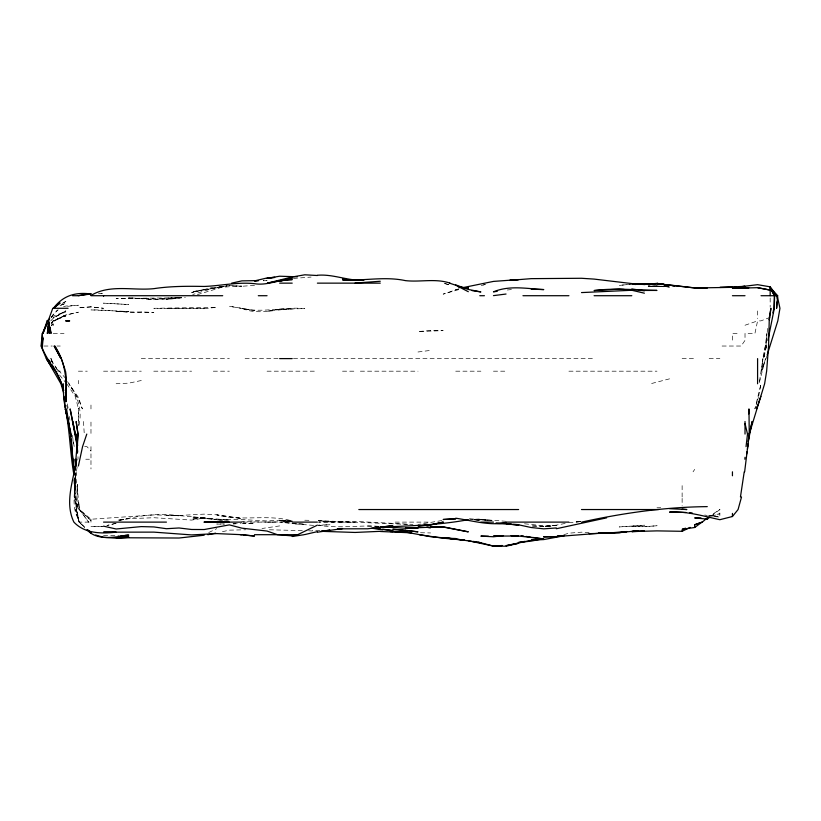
<?xml version="1.0" encoding="UTF-8"?>
<svg xmlns="http://www.w3.org/2000/svg" width="821" height="821" viewBox="0 0 821 821"><rect width="100%" height="100%" fill="white"/><g stroke="black" fill="none" stroke-linecap="round" stroke-linejoin="round"><path stroke-width="0.62" stroke-dasharray="4.11 3.08" d="M78.99 425.268C82.675 409.186 76.989 394.603 67.517 381.693M74.167 479.351L74.495 484.38L75.429 475.575L74.526 496.962L75.706 473.06M74.321 496.962L75.789 473.06L74.321 496.962L76.394 509.543L74.793 496.962L73.89 479.351M76.24 471.808L75.019 496.962L74.742 484.38L75.132 496.962L78.395 508.846L74.773 496.962L74.67 484.38M77.153 466.78L74.475 484.38L74.229 479.351M767.563 328.421L765.962 346.031L766.937 333.449L763.571 358.603L766.465 346.031M759.528 381.242L762.914 358.603L761.796 371.184L762.719 358.603L766.65 340.315M758.635 396.338L761.016 383.766L754.889 408.92L757.249 401.387M770.17 317.358L760.913 320.878L757.588 320.878L754.93 333.449L745.016 333.449L745.016 340.356L741.158 346.031L719.863 346.031M759.322 382.617L765.5 358.603L761.457 371.184L765.675 359.752M757.588 400.32L758.378 397.333M766.096 358.603L766.773 356.324M51.271 317.655L53.242 314.433L58.199 309.835M693.057 471.808L694.699 469.407M51.261 317.019L57.398 309.958M51.477 322.971L53.242 320.703L65.824 315.962L53.242 320.878L51.672 322.807M51.169 323.772L53.242 320.878L65.824 314.946L78.395 312.196L65.824 315.151L53.724 320.878L65.824 314.946L54.576 320.878L51.682 324.613M50.758 320.878L53.242 318.23L65.824 310.851L53.242 317.737L65.824 311.723L53.242 316.034L51.497 317.419M51.384 325.721L53.242 324.008L53.242 327.138M51.436 325.578L53.242 324.008M711.15 516.183L719.863 509.543L719.863 515.588M707.281 517.64L719.863 509.543M208.75 532.501L216.754 528.673M60.107 305.535L65.824 303.288L60.107 305.402M745.016 325.239L757.588 320.878M63.566 306.787L65.824 306.028L78.395 305.227L65.824 306.51M197.389 294.647L224.759 286.396M215.605 287.504L192.74 294.534M711.858 516.235L719.863 513.761L708.544 516.019M221.321 286.211L216.754 287.586L226.812 286.006M563.842 534.697L568.922 533.178L581.504 532.172L589.047 532.644M669.546 378.84L650.571 383.766M459.155 288.684L443.155 294.134L459.503 289.382M254.489 285.369L241.908 286.262L229.326 285.575L241.908 286.17C224.995 286.755 207.908 287.884 191.601 292.728L213.327 287.237M225.898 286.119L229.326 285.277M179.019 298.054L181.451 297.469L166.437 299.501L185.31 297.51M222.47 531.68L229.326 530.15L245.684 529.771M119.558 520.34C138.975 515.691 159.11 512.653 179.019 515.783L166.437 515.444L179.019 515.598L229.326 520.124L216.754 519.878L241.908 519.58L267.061 520.955L279.643 520.186L292.214 521.694M223.61 286.324L216.754 287.771L226.812 285.831M141.284 380.523L128.712 383.161L116.13 383.735M119.558 520.391L128.712 518.513L117.393 520.247L128.712 518.698L153.866 517.723L191.601 520.093L204.172 518.041L223.045 520.34M565.156 523.429L556.351 525.153L543.769 526.343L531.197 525.953M204.172 289.546L191.601 291.896L216.754 287.822M441.893 520.545L417.992 524.486M204.172 308.717L216.754 307.28L153.866 308.296L204.172 308.717L166.437 308.296M458.241 289.32L455.727 289.721L458.241 289.423M279.643 525.912L262.032 528.478M580.385 521.325L574.792 522.115L581.504 521.509M417.992 351.993L430.573 350.382M220.521 286.683L223.045 286.375M630.559 284.097L619.239 285.451L630.559 284.22M507.296 289.998L512.325 289.454M568.922 522.69L580.314 521.612M293.477 278.422L311.087 277.067M233.102 524.014L240.645 523.388M295.991 523.367L292.214 523.644L280.269 522.115L292.214 523.141M285.072 522.115L292.214 521.643L267.697 522.115M233.102 523.531L235.617 523.367M98.52 293.723L103.549 293.405L101.034 293.436M318.63 525.43L329.95 524.742L318.63 525.071M319.892 530.397L312.339 530.499M339.843 522.115L355.103 522.402L329.95 521.91L318.63 520.863M273.157 522.115L241.908 521.643M474.589 519.416L480.88 519.149L492.2 520.565M75.296 473.06L75.132 484.38L74.834 473.06L76.825 484.38L79.493 509.543L88.627 522.115L79.493 509.543L78.395 501.59L79.514 509.543L90.977 520.606L78.395 508.62L90.977 519.241L153.866 514.921L179.019 515.496L204.172 514.12L216.754 514.818L241.908 518.544L216.754 514.88C241.169 521.704 266.579 514.049 290.962 520.617M662.003 286.272L648.169 286.221L659.489 286.139M474.589 519.293L480.88 519.149L473.337 519.293M367.685 525.984L380.267 526.446C359.721 524.814 339.063 528.816 318.63 525.245M103.549 535.405L118.645 535.354M656.974 286.006L648.169 286.18L656.974 286.016L669.546 287.052L648.169 285.903M224.297 523.88L216.754 524.034L224.297 524.219M263.295 280.751L267.061 280.69L263.295 280.669M102.297 526.292L90.977 526.456L103.549 526.302M656.974 507.789L660.741 507.737M302.282 530.602L268.323 529.761M53.242 333.449L64.017 333.449M737.073 333.449L732.435 333.449L732.435 342.86M43.841 346.031L52.267 346.031M56.936 346.031L60.231 346.031M50.461 358.603L51.076 358.603L53.242 364.155L50.317 358.603L58.281 371.184L56.126 368.167M141.284 358.603L229.326 358.603M245.099 358.603L279.643 358.603M293.477 358.603L594.086 358.603M682.128 358.603L694.699 358.603M709.159 358.603L719.863 358.603M57.686 371.184L60.385 371.184M78.395 371.184L87.242 371.184M103.549 371.184L141.284 371.184M153.773 371.184L191.601 371.184M213.316 371.184L229.326 371.184M267.061 371.184L317.378 371.184M342.531 371.184L355.103 371.184M360.378 371.184L417.992 371.184M455.727 371.184L480.88 371.184M493.462 371.184L506.044 371.184M568.922 371.184L656.974 371.184M84.676 446.655L86.985 446.655L90.977 451.068M85.784 459.226L89.386 459.226M89.12 522.115L79.042 522.115L75.491 509.543L79.237 522.115L84.655 527.482M243.17 522.115L279.643 522.115M342.531 522.115L318.63 522.115L355.103 521.386L412.963 524.403M395.219 522.115L430.573 522.115M532.449 525.974L551.322 526.446M304.796 520.227L309.825 520.319M420.506 532.737L430.573 532.942M550.06 526.477L523.644 523.685M474.589 519.56L487.171 520.268M313.601 525.409L292.214 523.654L304.796 524.25L294.729 523.357M407.934 524.445L318.63 520.647L335.902 522.115M290.962 520.904L279.643 520.483L290.962 521.561L279.643 520.483L292.214 520.935M241.908 523.285L254.489 523.777L243.17 523.028M663.255 286.334L669.546 286.621L660.741 286.201M308.573 530.777L312.339 530.971M714.824 516.707L719.863 516.994L708.544 515.639M469.561 518.749L488.433 520.278M506.044 521.304L480.88 519.406L489.685 520.329M474.589 519.95L480.88 520.463L474.589 519.744M279.643 520.463L290.962 521.571M469.561 519.18L473.337 519.601M318.63 520.606L329.95 521.91M704.767 515.013L707.281 515.485M83.639 526.271L79.042 522.115L76.425 509.543L77.297 484.38L76.948 509.543L78.395 518.667L79.237 522.115L84.655 527.103M65.824 378.594L55.397 366.792M59.553 375.033L65.033 381.765M66.747 383.766L75.214 396.338L78.498 408.92L78.529 425.617M51.076 358.603L53.242 365.345M72.833 439.789L74.218 446.655L72.351 435.335M74.927 479.813L75.86 484.38L74.814 478.099M66.747 405.256L67.445 408.92M78.395 519.898L76.425 509.543L78.395 519.108C70.996 506.475 75.419 491.81 74.916 478.099M69.251 416.463L69.929 420.239M67.384 403.891L68.225 408.92M83.465 421.491L84.276 434.073M77.995 456.712L78.046 459.226M770.17 298.002L770.17 307.198M757.588 310.985L757.588 318.558M682.128 485.652L682.128 496.962M682.128 498.409L682.128 505.828M90.977 405.04L90.977 408.92M90.977 422.086L90.977 434.073M90.977 446.655L90.977 459.226M90.977 460.54L90.977 468.945M90.977 519.241L90.977 522.115M78.395 380.441L78.395 383.766M78.395 412.778L78.395 423.205M766.321 346.031L763.571 358.603L766.321 346.031M65.824 301.471L61.626 303.749L65.824 301.471M485.232 284.425L480.88 285.708L485.242 284.425M116.13 523.285L106.987 525.481L116.13 523.285M279.643 309.23L267.061 311.364L279.643 309.312L304.796 308.573C283.789 306.531 262.576 313.335 241.908 308.368L229.326 306.264L254.489 310.595L241.908 308.368C258.256 315.49 275.384 309.117 292.214 308.932L279.643 309.23M179.019 297.459L153.866 299.737L128.712 297.664L141.284 298.7L116.13 298.557L179.019 297.766L166.437 298.28L179.019 297.459M644.393 525.194L619.239 526.949L644.393 525.194M430.573 330.483L417.992 331.561L443.155 330.647L430.573 330.483M90.977 306.828L78.395 307.854L90.977 306.921L103.549 308.296L90.977 306.828M204.172 518.041L191.601 519.067L204.172 518.554L216.754 519.457L191.601 516.943L204.172 517.989M656.974 525.748L644.393 526.743L631.811 526.538L644.393 526.682L656.974 525.748M556.351 525.358L543.769 526.343L556.351 525.358M166.437 298.895L153.866 299.634L141.284 298.403L166.437 298.895M141.284 311.918C124.453 312.75 107.787 309.609 90.977 309.917L128.712 311.487L116.13 311.221L128.712 312.257L153.866 312.391L141.284 311.918M128.712 304.519L103.549 303.154L128.712 304.519M448.871 284.62L443.155 283.142L448.871 284.692M78.395 397.385L68.892 383.766L78.395 399.006L82.357 408.92L78.395 397.385M78.498 408.92L78.395 408.078L78.447 408.92"/><path stroke-width="1.23" d="M744.647 471.808L749.245 434.073L748.968 408.92L748.762 413.948M776.912 302.005L776.625 308.296L777.651 295.714L770.17 287.36M777.097 298.239L777.21 295.714L779.95 308.296L777.805 320.878L767.112 355.175M48.613 320.878L47.659 333.449L48.829 323.392M744.863 459.226L745.016 457.307M748.054 444.13L747.438 449.169M748.372 440.364L748.793 435.335M74.927 470.546L78.026 434.073L76.158 421.491L77.933 434.073L77.071 452.935L76.25 434.073L77.595 451.683M43.154 338.478L42.384 346.031L42.333 333.449L47.115 323.156M61.37 358.603L54.124 346.031L60.928 358.603L54.812 346.031C66.091 362.749 67.076 382.412 65.824 401.685C65.198 393.259 67.26 380.965 65.526 371.184M746.043 446.655L747.51 434.073L745.016 423.513M744.226 471.808L740.45 496.962M48.942 322.13L47.31 333.449L47.936 331.161M747.541 446.655L747.9 444.13M748.259 441.616L752.149 421.491L749.173 434.073M746.617 454.198L747.028 451.683M63.494 389.482C59.687 373.145 46.848 361.548 41.491 346.031L43.01 337.226M768.979 319.769L770.919 308.296L769.226 320.878L768.569 346.031L766.629 371.184L764.628 383.766L749.265 434.073M772.9 312.873L773.936 308.296L774.429 295.714L770.17 287.904L774.583 295.714L774.326 308.296L767.922 340.315M78.395 466L82.552 446.655L86.79 434.073M741.527 496.962L738.069 509.543L732.435 516.512L719.863 519.703C703.279 516.111 686.715 511.042 669.546 512.088L685.904 512.458M757.588 405.553L756.51 408.92L760.913 396.338M49.742 318.805L47.125 320.878L42.99 333.449L47.238 323.156M52.76 308.296L48.203 320.878L51.025 333.449L50.03 327.158M706.45 518.615L702.273 522.115L694.699 524.763L694.699 527.493L682.128 529.309L685.556 528.18M700.99 517.928L694.699 517.938L707.281 519.139L710.186 516.922M694.699 527.493L701.996 522.115L694.699 524.763M317.378 525.142L297.695 534.697L292.214 535.887L277.436 534.697L267.061 531.054L241.908 528.17L229.326 524.876L204.172 529.545L191.601 529.483L179.019 527.975L166.437 528.714L153.866 526.928L141.284 526.6L116.13 528.991L103.549 526.158M638.102 530.715L631.811 531.577L656.974 530.879L682.128 531.3L690.133 527.39M90.977 295.457C110.024 283.984 132.94 290.829 153.866 288.653C170.542 286.129 187.362 286.129 204.172 286.457C220.993 285.831 237.556 281.86 254.489 283.676C267.482 285.913 279.314 279.14 292.214 279.602L279.643 280.761L292.214 278.216L279.643 281.316M462.592 287.689L493.462 281.408L518.615 279.571L509.81 280.402M606.657 517.835L556.351 528.734M557.418 536.318L559.563 535.774M530.048 540.526L506.044 545.667L518.615 543.266L506.044 546.201L493.462 546.109L468.309 540.7M304.796 534.574L317.378 531.628M231.666 283.142L241.908 280.864L257.004 280.628M564.355 535.713L543.769 539.571L531.197 540.105L533.712 539.808M581.668 522.115C622.975 513.022 665.031 507.029 707.281 506.629M542.517 538.863L531.197 541.121L518.615 542.465L524.906 541.357M557.541 536.359L561.133 535.641L556.351 536.595L543.769 536.842L556.351 536.595L606.657 532.696L599.114 532.87M207.826 534.697L215.636 533.178M72.474 295.714L78.395 295.714L90.977 293.559M562.642 535.744L560.127 536.164L562.642 535.805M283.409 279.982L267.348 283.142L292.214 276.975L304.796 274.799L317.378 275.517M317.378 532.203L342.531 528.55L337.503 528.703M468.309 519.672C439.194 525.194 409.7 525.789 380.267 527.174L392.838 525.676L367.685 528.786L337.503 528.847M292.214 536.503L304.15 534.697M638.102 530.787L619.239 532.572L599.114 533.116M497.239 291.332L493.462 291.845C509.646 285.051 526.949 288.756 543.769 289.577L531.197 289.177M78.395 295.652L90.977 293.98C75.429 291.948 63.145 295.416 53.416 308.296L60.097 302.98L53.242 308.296L68.081 308.296M321.144 531.3L329.95 530.15L321.144 531.32L355.103 532.449L382.781 531.218M493.462 295.632L506.044 294.031M538.74 539.212L541.255 538.915M465.794 288.551L468.309 288.263L458.241 286.765M274.614 277.508L267.061 278.36L279.643 276.215L297.253 276.8M738.726 286.97L757.588 284.671L770.17 286.827L776.214 295.714L771.514 289.218M503.519 535.641L493.462 536.76L480.88 536.113L488.433 536.216M509.81 280.351L531.197 278.647L581.504 278.278L594.086 279.089L631.811 283.573L644.393 284.477L656.974 283.758L694.699 287.925L707.281 287.945L694.699 287.966L732.435 287.35L719.863 287.422L745.016 286.344L739.988 286.878M380.267 281.264L355.103 283.05M484.421 295.714L479.782 295.714M204.172 535.22L179.019 538.022L116.13 537.724L128.712 537.345L116.13 538.176L103.549 537.365L95.564 535.025M274.614 277.344L267.061 277.96L254.489 280.895L258.256 280.833M495.976 536.103L501.005 535.733M478.592 542.209L493.462 546.109L502.267 545.513M556.351 527.965L543.769 528.847L531.197 527.523L518.615 524.814M493.462 546.109L501.005 545.585M124.936 535.333L128.712 535.087C115.607 536.934 97.545 541.224 87.365 530.161M455.727 518.687L443.155 519.488L455.727 518.872M605.405 533.229L589.047 533.671M499.753 535.723L493.462 536.092L518.615 536.01L543.769 538.956L532.449 537.386M443.155 526.661L405.42 528.252L382.781 526.661M581.504 292.584L631.811 290.265L644.393 293.189M624.268 289.444L619.239 289.105L594.086 290.552C615.134 287.791 635.988 290.09 656.974 290.429L639.364 290.46M495.976 523.172L506.044 522.864C488.895 525.758 472.455 520.688 455.727 518.195M748.783 287.925L732.435 288.345L757.588 287.678L770.17 290.09L757.588 287.678M441.893 526.672L430.573 526.743L443.155 527.041L468.309 531.844L443.155 526.805L430.573 526.661M279.643 283.142L292.214 283.142M317.378 283.142L380.267 283.142M90.977 295.714L222.717 295.714M258.297 295.714L267.061 295.714M522.956 295.714L568.922 295.714M594.086 295.714L631.811 295.714M732.435 295.714L745.016 295.714M761.016 295.714L777.651 295.714M47.125 320.878L49.034 320.878M43.041 333.449L42.384 333.449L41.05 346.031L46.304 358.603L53.242 369.06L46.387 358.603L60.908 383.766L63.699 392.91M41.491 346.031L42.466 346.031M279.643 358.603L292.214 358.603M358.818 509.543L518.615 509.543M581.504 509.543L658.616 509.543M103.549 522.115L166.437 522.115M241.908 522.115L204.172 522.115L229.326 522.115M292.214 522.115L317.378 522.115M480.88 522.115L493.462 522.115M506.044 522.115L568.922 522.115M75.809 466.78L75.163 459.226L75.614 466.78L76.681 459.226C73.633 479.803 64.274 502.072 73.88 522.115C84.727 533.691 101.455 533.824 116.13 532.162L103.549 532.162L153.866 532.131L191.601 534.912L216.754 533.599L241.908 534.697M254.489 534.697L297.695 534.697M363.908 280.269C348.155 281.09 333.203 273.855 317.378 275.271M599.114 533.034L604.143 533.116M119.907 536.01L128.712 536.216L122.421 535.682M411.711 532.839L380.267 531.485M455.727 538.514L443.155 538.166L464.532 540.197L446.922 538.166L455.727 539.058M495.976 523.346L518.615 524.906M669.546 508.671L686.859 509.543L682.128 509.092M390.324 531.577L392.838 531.69M407.934 532.121L392.838 531.382L405.42 532.07L430.573 536.688L455.727 538.935L480.88 542.825L473.337 541.388M511.073 535.692L518.615 536.185M350.074 280.361L342.531 279.828C363.477 281.131 384.587 276.133 405.42 280.628C420.27 282.321 435.53 278.175 450.031 283.142M372.713 528.272L380.267 528.827M689.671 512.745L692.185 512.94M511.073 524.044L506.044 523.624L518.615 525.235M513.587 524.26L518.615 524.681M382.781 526.651L392.838 527.523M371.461 528.272L392.838 530.602L382.781 529.176M426.797 527.328L430.573 527.718L426.797 527.298M694.699 287.925L669.546 284.979M243.17 534.83L254.489 536.031L240.194 534.697M669.546 285.298L656.974 283.758L631.811 284.066L644.393 284.477L656.974 283.399L669.546 285.256L656.974 283.399L668.294 285.215M443.155 538.237L419.315 534.697M631.811 288.951L644.393 290.808M472.075 290.613L480.88 291.927L468.309 289.444L455.727 284.897M633.073 284.138L635.587 284.518M521.13 535.641L523.644 536.031M526.158 536.431L531.197 537.211M672.06 285.739L674.575 286.211M449.528 283.142L455.727 285.215L468.309 291.701M48.429 359.588L50.492 362.533M51.867 364.493C57.131 372.498 61.052 381.447 63.751 390.622M61.749 359.752L65.146 370.045M72.843 421.491L77.585 445.505L70.124 408.92L77.287 446.655L77.502 452.935M74.003 475.236C70.031 453.274 69.939 430.82 65.403 408.92L70.524 434.073L72.792 459.226L71.355 439.102M68.8 422.753L69.292 425.268M69.785 427.782L71.027 434.073M66.563 408.92L70.524 434.073M65.824 411.383L65.403 408.92L68.543 421.491C64.767 409.279 63.032 396.553 63.33 383.766M63.915 396.338L65.259 407.657M73.428 461.741L73.141 459.226L73.962 474.322M74.003 466.78L74.29 469.294M65.536 396.338L65.824 401.685M49.106 323.392L49.404 333.449L49.322 323.392M770.17 286.827L770.17 295.714M757.588 358.603L757.588 383.766M745.016 421.491L745.016 434.073M732.435 471.808L732.435 475.77M732.435 513.402L732.435 516.512M707.281 517.64L707.281 519.139M682.128 530.366L682.128 531.3M103.549 295.714L103.549 296.309M443.155 522.115L430.573 525.009L417.992 526.015L430.573 524.793L443.155 522.115M468.309 287.73L464.532 288.438L468.309 287.73M626.782 531.628L619.239 532.767L606.657 533.157L626.782 531.556M736.211 287.258L732.435 287.678L736.211 287.278M644.393 531.166L631.811 531.515L644.393 531.269M69.59 320.878L65.824 320.878L69.59 320.878M417.992 527.882L405.42 527.585L417.992 527.934M405.42 530.233L392.838 529.237L417.992 531.844L405.42 530.233M352.589 280.392L342.531 279.099L352.589 280.423M90.977 532.921L87.303 529.596L90.977 532.921M70.975 436.587L70.77 434.073L70.965 436.587"/></g></svg>
